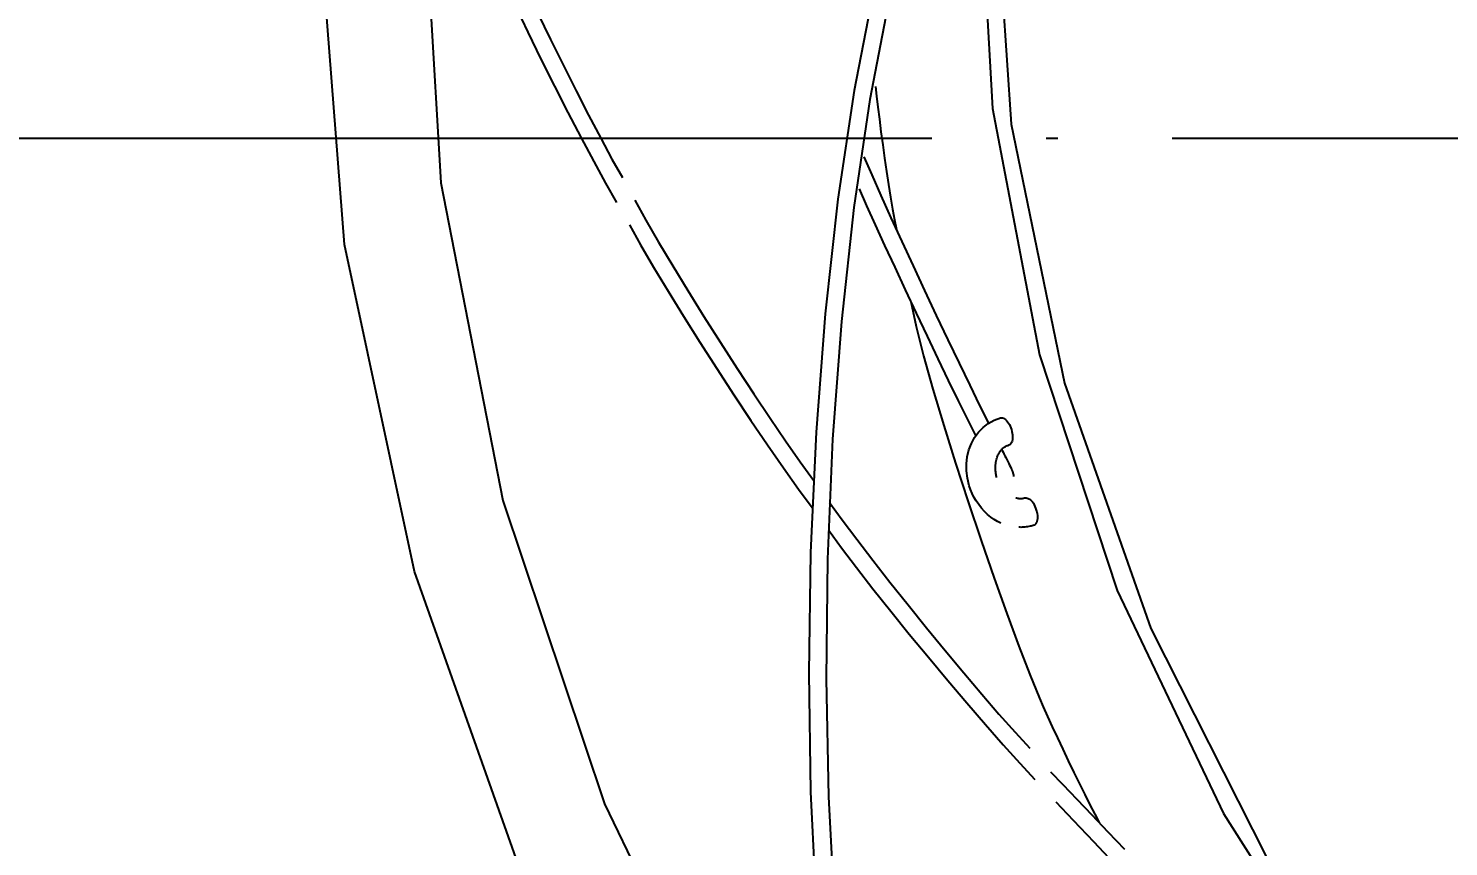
# Model space of a CAD drawing. Extents: x 11992 to 29481, y -6727 to 6811.
# Drawn here: x 19584.6 to 19833, y 4306.7 to 4449.8 of the extents above; entities that cross this region are included whole.
import ezdxf

# ---------------------------------------------------------------- set-up
doc = ezdxf.new("R2010")
doc.units = 0
doc.header["$MEASUREMENT"] = 0
doc.linetypes.add('DOTE', pattern=[2.42, 2, -0.2, 0.02, -0.2])
doc.layers.get('0').update_dxf_attribs({"color": 8, "linetype": 'CONTINUOUS'})
doc.layers.get('Defpoints').update_dxf_attribs({"color": 8, "linetype": 'CONTINUOUS'})
doc.layers.add('zoylight 4标注', color=9, linetype='CONTINUOUS')
doc.layers.add('zoylight 5回路', color=4, linetype='CONTINUOUS')
doc.styles.add('CCD-DIM', font='archs.shx', dxfattribs={"width": 0.8})
doc.dimstyles.new('zoylight_DIM_40', dxfattribs={"dimscale": 40, "dimtxt": 1.9, "dimasz": 0.4, "dimexe": 0.5, "dimexo": 0.5, "dimgap": 0.5, "dimtad": 1, "dimdec": 0, "dimrnd": 5, "dimzin": 12, "dimdsep": 46, "dimtxsty": 'CCD-DIM', "dimblk": 'CCD_Dimension_Tick', "dimcen": 0.125, "dimclrd": 44, "dimclre": 44, "dimclrt": 50, "dimadec": 0, "dimazin": 0, "dimtfac": 1, "dimtdec": 0, "dimtmove": 2, "dimatfit": 3, "dimldrblk": 'CCD_Leader_Dot', "dimfxl": 0, "dimtvp": 1, "dimtolj": 1, "dimtzin": 0, "dimarcsym": 0})

# ---------------------------------------------------------------- blocks, each defined once
blk = doc.blocks.new('CCD_Dimension_Tick')
at = {"color": 0, "linetype": 'ByBlock'}
for p, q in [((-1.091, 0), (0, 0)), ((0, 0), (1.091, 0))]:
    blk.add_line(p, q, dxfattribs=at)
at = {"color": 0, "linetype": 'Continuous', "const_width": 0.608}
blk.add_lwpolyline([(-0.61, -0.61), (0.61, 0.61)], dxfattribs=at)
blk = doc.blocks.new('*D51')
at = {"layer": 'Defpoints', "color": 0, "linetype": 'Continuous'}
for p in [(19109.62, 4504.54), (19109.62, 4430.55), (20098.94, 4430.55)]:
    blk.add_point(p, dxfattribs=at)
at = {"layer": 'zoylight 4标注', "color": 44, "linetype": 'Continuous', "lineweight": -2}
blk.add_line((19109.62, 4450.55), (19109.62, 4524.54), dxfattribs=at)
at = {"layer": 'zoylight 4标注', "color": 44, "lineweight": -2}
for p, q in [((20098.94, 4450.55), (20098.94, 4524.54)), ((20082.94, 4504.54), (19125.62, 4504.54))]:
    blk.add_line(p, q, dxfattribs=at)
at = {"layer": 'zoylight 4标注', "color": 44, "linetype": 'Continuous', "lineweight": -2, "xscale": 16, "yscale": 16, "zscale": 16}
for p, rotation in [((19109.62, 4504.54), 180.0000000015928), ((20098.94, 4504.54), 1.592805887185023e-09)]:
    blk.add_blockref('CCD_Dimension_Tick', p, dxfattribs=dict(at, rotation=rotation))
at = {"layer": 'zoylight 4标注', "color": 50, "linetype": 'Continuous', "insert": (19604.28, 4562.54), "char_height": 76, "attachment_point": 5, "rotation": 0, "style": 'CCD-DIM'}
blk.add_mtext('\\A1;990', dxfattribs=at)
blk = doc.blocks.new('CCD_Leader_Dot')
at = {"color": 0, "linetype": 'ByBlock'}
blk.add_line((-5, 0), (-10, 0), dxfattribs=at)
at = {"color": 0, "linetype": 'ByBlock', "const_width": 5}
blk.add_lwpolyline([(-2.5, 0, 1), (2.5, 0, 1)], format="xyb", close=True, dxfattribs=at)

msp = doc.modelspace()

# ---------------------------------------------------------------- linework, layer by layer
for p, q in [((19653.38, 4480.21, -1596.24), (19656.76, 4422.75, -1596.24)), ((19750.7, 4480.21, -1596.24), (19753.2, 4435.73, -1596.24)), ((19753.32, 4480.21, -1596.24), (19756.5, 4433.03, -1596.24)), ((19639.89, 4411.99, -1596.24), (19635.29, 4471.29, -1596.24)), ((19732.47, 4456.54, -1596.24), (19729.04, 4438.88, -1596.24)), ((19669.73, 4453.76, -1596.24), (19671.96, 4449.1, -1596.24)), ((19735.18, 4454.92, -1596.24), (19731.77, 4437.33, -1596.24)), ((19673.75, 4452.36, -1596.24), (19675.95, 4447.81, -1596.24)), ((19671.96, 4449.1, -1596.24), (19674.27, 4444.37, -1596.24)), ((19675.95, 4447.81, -1596.24), (19678.19, 4443.27, -1596.24)), ((19674.27, 4444.37, -1596.24), (19676.63, 4439.66, -1596.24)), ((19678.19, 4443.27, -1596.24), (19680.42, 4438.84, -1596.24)), ((19676.63, 4439.66, -1596.24), (19678.97, 4435.06, -1596.24)), ((19680.42, 4438.84, -1596.24), (19682.61, 4434.58, -1596.24)), ((19729.04, 4438.88, -1596.24), (19726.2, 4419.88, -1596.24)), ((19732.77, 4439.59, -1596.24), (19732.96, 4437.89, -1596.24)), ((19732.96, 4437.89, -1596.24), (19733.18, 4435.98, -1596.24)), ((19731.77, 4437.33, -1596.24), (19728.98, 4418.42, -1596.24)), ((19733.18, 4435.98, -1596.24), (19733.44, 4433.9, -1596.24)), ((19753.2, 4435.73, -1596.24), (19761.43, 4392.68, -1596.24)), ((19678.97, 4435.06, -1596.24), (19681.28, 4430.64, -1596.24)), ((19682.61, 4434.58, -1596.24), (19684.71, 4430.58, -1596.24)), ((19733.44, 4433.9, -1596.24), (19733.72, 4431.69, -1596.24)), ((19756.5, 4433.03, -1596.24), (19765.83, 4387.76, -1596.24)), ((19681.28, 4430.64, -1596.24), (19683.5, 4426.49, -1596.24)), ((19684.71, 4430.58, -1596.24), (19686.69, 4426.92, -1596.24)), ((19733.72, 4431.69, -1596.24), (19734.03, 4429.4, -1596.24)), ((19734.03, 4429.4, -1596.24), (19734.36, 4427.08, -1596.24)), ((19683.5, 4426.49, -1596.24), (19685.58, 4422.69, -1596.24)), ((19686.69, 4426.92, -1596.24), (19688.5, 4423.68, -1596.24)), ((19730.71, 4427.33, -1596.24), (19732.11, 4424.13, -1596.24)), ((19734.36, 4427.08, -1596.24), (19734.7, 4424.75, -1596.24)), ((19732.11, 4424.13, -1596.24), (19733.7, 4420.54, -1596.24)), ((19734.7, 4424.75, -1596.24), (19735.05, 4422.46, -1596.24)), ((19656.76, 4422.75, -1596.24), (19667.59, 4367.25, -1596.24)), ((19685.58, 4422.69, -1596.24), (19687.5, 4419.34, -1596.24)), ((19729.91, 4421.71, -1596.24), (19731.22, 4418.75, -1596.24)), ((19733.7, 4420.54, -1596.24), (19735.47, 4416.65, -1596.24)), ((19735.05, 4422.46, -1596.24), (19735.4, 4420.26, -1596.24)), ((19690.67, 4419.72, -1596.24), (19692.61, 4416.25, -1596.24)), ((19726.2, 4419.88, -1596.24), (19723.98, 4399.86, -1596.24)), ((19728.98, 4418.42, -1596.24), (19726.8, 4398.51, -1596.24)), ((19731.22, 4418.75, -1596.24), (19732.72, 4415.43, -1596.24)), ((19735.4, 4420.26, -1596.24), (19735.75, 4418.18, -1596.24)), ((19735.75, 4418.18, -1596.24), (19736.09, 4416.28, -1596.24)), ((19689.73, 4415.41, -1596.24), (19691.7, 4411.91, -1596.24)), ((19692.61, 4416.25, -1596.24), (19694.84, 4412.41, -1596.24)), ((19732.72, 4415.43, -1596.24), (19734.36, 4411.82, -1596.24)), ((19735.47, 4416.65, -1596.24), (19737.35, 4412.53, -1596.24)), ((19736.09, 4416.28, -1596.24), (19736.43, 4414.58, -1596.24)), ((19652.13, 4354.81, -1596.24), (19639.89, 4411.99, -1596.24)), ((19691.7, 4411.91, -1596.24), (19693.97, 4408.03, -1596.24)), ((19694.84, 4412.41, -1596.24), (19697.31, 4408.27, -1596.24)), ((19734.36, 4411.82, -1596.24), (19736.13, 4407.99, -1596.24)), ((19737.35, 4412.53, -1596.24), (19739.33, 4408.25, -1596.24)), ((19693.97, 4408.03, -1596.24), (19696.49, 4403.84, -1596.24)), ((19697.31, 4408.27, -1596.24), (19699.97, 4403.91, -1596.24)), ((19736.13, 4407.99, -1596.24), (19737.97, 4404.03, -1596.24)), ((19739.33, 4408.25, -1596.24), (19741.35, 4403.91, -1596.24)), ((19696.49, 4403.84, -1596.24), (19699.21, 4399.44, -1596.24)), ((19699.97, 4403.91, -1596.24), (19702.77, 4399.41, -1596.24)), ((19737.97, 4404.03, -1596.24), (19739.87, 4399.99, -1596.24)), ((19741.35, 4403.91, -1596.24), (19743.4, 4399.57, -1596.24)), ((19738.92, 4402.01, -1596.24), (19739.87, 4397.66, -1596.24)), ((19699.21, 4399.44, -1596.24), (19702.06, 4394.89, -1596.24)), ((19702.77, 4399.41, -1596.24), (19705.65, 4394.85, -1596.24)), ((19723.98, 4399.86, -1596.24), (19722.38, 4379.16, -1596.24)), ((19726.8, 4398.51, -1596.24), (19725.26, 4377.92, -1596.24)), ((19739.87, 4399.99, -1596.24), (19741.78, 4395.96, -1596.24)), ((19743.4, 4399.57, -1596.24), (19745.41, 4395.31, -1596.24)), ((19739.87, 4397.66, -1596.24), (19741.18, 4392.49, -1596.24)), ((19741.78, 4395.96, -1596.24), (19743.67, 4392.01, -1596.24)), ((19702.06, 4394.89, -1596.24), (19705.01, 4390.29, -1596.24)), ((19705.65, 4394.85, -1596.24), (19708.58, 4390.32, -1596.24)), ((19745.41, 4395.31, -1596.24), (19747.37, 4391.22, -1596.24)), ((19741.18, 4392.49, -1596.24), (19742.81, 4386.67, -1596.24)), ((19743.67, 4392.01, -1596.24), (19745.49, 4388.22, -1596.24)), ((19747.37, 4391.22, -1596.24), (19749.24, 4387.37, -1596.24)), ((19761.43, 4392.68, -1596.24), (19775.02, 4351.46, -1596.24)), ((19705.01, 4390.29, -1596.24), (19708, 4385.71, -1596.24)), ((19708.58, 4390.32, -1596.24), (19711.49, 4385.89, -1596.24)), ((19745.49, 4388.22, -1596.24), (19747.23, 4384.65, -1596.24)), ((19708, 4385.71, -1596.24), (19710.97, 4381.23, -1596.24)), ((19711.49, 4385.89, -1596.24), (19714.33, 4381.64, -1596.24)), ((19742.81, 4386.67, -1596.24), (19744.69, 4380.36, -1596.24)), ((19749.24, 4387.37, -1596.24), (19750.97, 4383.84, -1596.24)), ((19765.83, 4387.76, -1596.24), (19780.89, 4344.83, -1596.24)), ((19747.23, 4384.65, -1596.24), (19748.84, 4381.38, -1596.24)), ((19750.97, 4383.84, -1596.24), (19752.53, 4380.72, -1596.24)), ((19710.97, 4381.23, -1596.24), (19713.88, 4376.94, -1596.24)), ((19714.33, 4381.64, -1596.24), (19717.05, 4377.66, -1596.24)), ((19748.84, 4381.38, -1596.24), (19750.29, 4378.48, -1596.24)), ((19751.58, 4379.97, -1596.24), (19752.49, 4380.68, -1596.24)), ((19752.49, 4380.68, -1596.24), (19753.5, 4381.26, -1596.24)), ((19753.5, 4381.26, -1596.24), (19754.61, 4381.68, -1596.24)), ((19754.61, 4381.68, -1596.24), (19754.79, 4381.7, -1596.24)), ((19754.79, 4381.7, -1596.24), (19754.97, 4381.68, -1596.24)), ((19754.97, 4381.68, -1596.24), (19755.15, 4381.62, -1596.24)), ((19755.15, 4381.62, -1596.24), (19755.33, 4381.51, -1596.24)), ((19755.33, 4381.51, -1596.24), (19755.52, 4381.37, -1596.24)), ((19755.52, 4381.37, -1596.24), (19755.7, 4381.2, -1596.24)), ((19755.7, 4381.2, -1596.24), (19755.87, 4381, -1596.24)), ((19755.87, 4381, -1596.24), (19756.03, 4380.77, -1596.24)), ((19756.03, 4380.77, -1596.24), (19756.18, 4380.51, -1596.24)), ((19722.38, 4379.16, -1596.24), (19721.41, 4358.11, -1596.24)), ((19744.69, 4380.36, -1596.24), (19746.76, 4373.74, -1596.24)), ((19749.53, 4377.17, -1596.24), (19750.09, 4378.21, -1596.24)), ((19750.09, 4378.21, -1596.24), (19750.78, 4379.14, -1596.24)), ((19750.78, 4379.14, -1596.24), (19751.58, 4379.97, -1596.24)), ((19756.18, 4380.51, -1596.24), (19756.32, 4380.23, -1596.24)), ((19756.32, 4380.23, -1596.24), (19756.44, 4379.93, -1596.24)), ((19756.44, 4379.93, -1596.24), (19756.54, 4379.61, -1596.24)), ((19756.54, 4379.61, -1596.24), (19756.63, 4379.3, -1596.24)), ((19756.63, 4379.3, -1596.24), (19756.69, 4378.98, -1596.24)), ((19756.69, 4378.98, -1596.24), (19756.73, 4378.68, -1596.24)), ((19756.73, 4378.68, -1596.24), (19756.74, 4378.39, -1596.24)), ((19756.74, 4378.39, -1596.24), (19756.73, 4378.11, -1596.24)), ((19713.88, 4376.94, -1596.24), (19716.67, 4372.91, -1596.24)), ((19717.05, 4377.66, -1596.24), (19719.61, 4374.01, -1596.24)), ((19725.26, 4377.92, -1596.24), (19724.37, 4356.99, -1596.24)), ((19748.81, 4374.88, -1596.24), (19749.11, 4376.06, -1596.24)), ((19749.11, 4376.06, -1596.24), (19749.53, 4377.17, -1596.24)), ((19754.37, 4375.53, -1596.24), (19754.48, 4375.69, -1596.24)), ((19754.48, 4375.69, -1596.24), (19754.56, 4375.83, -1596.24)), ((19754.56, 4375.83, -1596.24), (19754.66, 4375.97, -1596.24)), ((19754.66, 4375.97, -1596.24), (19754.77, 4376.09, -1596.24)), ((19754.77, 4376.09, -1596.24), (19754.88, 4376.21, -1596.24)), ((19754.8, 4376.2, -1596.24), (19754.93, 4375.95, -1596.24)), ((19754.88, 4376.21, -1596.24), (19755, 4376.32, -1596.24)), ((19754.93, 4375.95, -1596.24), (19755.08, 4375.67, -1596.24)), ((19755, 4376.32, -1596.24), (19755.12, 4376.43, -1596.24)), ((19755.08, 4375.67, -1596.24), (19755.23, 4375.37, -1596.24)), ((19755.12, 4376.43, -1596.24), (19755.25, 4376.52, -1596.24)), ((19755.25, 4376.52, -1596.24), (19755.38, 4376.61, -1596.24)), ((19755.38, 4376.61, -1596.24), (19755.52, 4376.68, -1596.24)), ((19755.52, 4376.68, -1596.24), (19755.65, 4376.75, -1596.24)), ((19755.65, 4376.75, -1596.24), (19755.79, 4376.81, -1596.24)), ((19755.79, 4376.81, -1596.24), (19755.92, 4376.86, -1596.24)), ((19755.92, 4376.86, -1596.24), (19755.94, 4376.86, -1596.24)), ((19755.94, 4376.86, -1596.24), (19755.95, 4376.86, -1596.24)), ((19755.95, 4376.86, -1596.24), (19755.96, 4376.86, -1596.24)), ((19755.96, 4376.86, -1596.24), (19755.97, 4376.87, -1596.24)), ((19755.97, 4376.87, -1596.24), (19755.98, 4376.87, -1596.24)), ((19755.98, 4376.87, -1596.24), (19756, 4376.88, -1596.24)), ((19756, 4376.88, -1596.24), (19756.01, 4376.88, -1596.24)), ((19756.01, 4376.88, -1596.24), (19756.02, 4376.88, -1596.24)), ((19756.02, 4376.88, -1596.24), (19756.03, 4376.89, -1596.24)), ((19756.03, 4376.89, -1596.24), (19756.05, 4376.89, -1596.24)), ((19756.05, 4376.89, -1596.24), (19756.06, 4376.89, -1596.24)), ((19756.06, 4376.89, -1596.24), (19756.08, 4376.89, -1596.24)), ((19756.24, 4376.97, -1596.24), (19756.08, 4376.89, -1596.24)), ((19756.37, 4377.08, -1596.24), (19756.24, 4376.97, -1596.24)), ((19756.49, 4377.23, -1596.24), (19756.37, 4377.08, -1596.24)), ((19756.58, 4377.41, -1596.24), (19756.49, 4377.23, -1596.24)), ((19756.66, 4377.62, -1596.24), (19756.58, 4377.41, -1596.24)), ((19756.71, 4377.85, -1596.24), (19756.66, 4377.62, -1596.24)), ((19756.73, 4378.11, -1596.24), (19756.71, 4377.85, -1596.24)), ((19719.61, 4374.01, -1596.24), (19721.94, 4370.8, -1596.24)), ((19746.76, 4373.74, -1596.24), (19748.95, 4366.97, -1596.24)), ((19748.67, 4373.65, -1596.24), (19748.81, 4374.88, -1596.24)), ((19748.67, 4372.39, -1596.24), (19748.67, 4373.65, -1596.24)), ((19753.74, 4373.08, -1596.24), (19753.75, 4373.24, -1596.24)), ((19753.75, 4373.24, -1596.24), (19753.77, 4373.48, -1596.24)), ((19753.77, 4373.48, -1596.24), (19753.79, 4373.71, -1596.24)), ((19753.79, 4373.71, -1596.24), (19753.82, 4373.94, -1596.24)), ((19753.82, 4373.94, -1596.24), (19753.86, 4374.17, -1596.24)), ((19753.86, 4374.17, -1596.24), (19753.9, 4374.38, -1596.24)), ((19753.9, 4374.38, -1596.24), (19753.96, 4374.59, -1596.24)), ((19753.96, 4374.59, -1596.24), (19754.03, 4374.8, -1596.24)), ((19754.03, 4374.8, -1596.24), (19754.1, 4374.99, -1596.24)), ((19754.1, 4374.99, -1596.24), (19754.18, 4375.18, -1596.24)), ((19754.18, 4375.18, -1596.24), (19754.27, 4375.36, -1596.24)), ((19754.27, 4375.36, -1596.24), (19754.37, 4375.53, -1596.24)), ((19755.23, 4375.37, -1596.24), (19755.39, 4375.04, -1596.24)), ((19755.39, 4375.04, -1596.24), (19755.56, 4374.71, -1596.24)), ((19755.56, 4374.71, -1596.24), (19755.73, 4374.37, -1596.24)), ((19755.73, 4374.37, -1596.24), (19755.9, 4374.03, -1596.24)), ((19755.9, 4374.03, -1596.24), (19756.07, 4373.7, -1596.24)), ((19756.07, 4373.7, -1596.24), (19756.22, 4373.38, -1596.24)), ((19756.22, 4373.38, -1596.24), (19756.37, 4373.09, -1596.24)), ((19716.67, 4372.91, -1596.24), (19719.29, 4369.23, -1596.24)), ((19748.83, 4371.1, -1596.24), (19748.67, 4372.39, -1596.24)), ((19749.16, 4369.8, -1596.24), (19748.83, 4371.1, -1596.24)), ((19753.74, 4372.91, -1596.24), (19753.74, 4373.08, -1596.24)), ((19753.74, 4372.75, -1596.24), (19753.74, 4372.91, -1596.24)), ((19753.75, 4372.58, -1596.24), (19753.74, 4372.75, -1596.24)), ((19753.76, 4372.42, -1596.24), (19753.75, 4372.58, -1596.24)), ((19753.78, 4372.25, -1596.24), (19753.76, 4372.42, -1596.24)), ((19753.79, 4372.09, -1596.24), (19753.78, 4372.25, -1596.24)), ((19753.82, 4371.92, -1596.24), (19753.79, 4372.09, -1596.24)), ((19753.84, 4371.75, -1596.24), (19753.82, 4371.92, -1596.24)), ((19753.87, 4371.58, -1596.24), (19753.84, 4371.75, -1596.24)), ((19753.9, 4371.41, -1596.24), (19753.87, 4371.58, -1596.24)), ((19753.93, 4371.24, -1596.24), (19753.9, 4371.41, -1596.24)), ((19756.37, 4373.09, -1596.24), (19756.51, 4372.82, -1596.24)), ((19756.51, 4372.82, -1596.24), (19756.63, 4372.59, -1596.24)), ((19756.68, 4372.5, -1596.24), (19756.63, 4372.59, -1596.24)), ((19756.72, 4372.4, -1596.24), (19756.68, 4372.5, -1596.24)), ((19756.76, 4372.31, -1596.24), (19756.72, 4372.4, -1596.24)), ((19756.8, 4372.21, -1596.24), (19756.76, 4372.31, -1596.24)), ((19756.83, 4372.1, -1596.24), (19756.8, 4372.21, -1596.24)), ((19756.86, 4372, -1596.24), (19756.83, 4372.1, -1596.24)), ((19756.89, 4371.9, -1596.24), (19756.86, 4372, -1596.24)), ((19756.91, 4371.8, -1596.24), (19756.89, 4371.9, -1596.24)), ((19756.93, 4371.7, -1596.24), (19756.91, 4371.8, -1596.24)), ((19756.95, 4371.6, -1596.24), (19756.93, 4371.7, -1596.24)), ((19756.96, 4371.5, -1596.24), (19756.95, 4371.6, -1596.24)), ((19756.98, 4371.42, -1596.24), (19756.96, 4371.5, -1596.24)), ((19719.29, 4369.23, -1596.24), (19721.68, 4365.97, -1596.24)), ((19749.36, 4369.13, -1596.24), (19749.16, 4369.8, -1596.24)), ((19749.64, 4368.46, -1596.24), (19749.36, 4369.13, -1596.24)), ((19749.98, 4367.79, -1596.24), (19749.64, 4368.46, -1596.24)), ((19667.59, 4367.25, -1596.24), (19685.35, 4314.21, -1596.24)), ((19724.75, 4366.9, -1596.24), (19726.96, 4363.84, -1596.24)), ((19748.95, 4366.97, -1596.24), (19751.22, 4360.22, -1596.24)), ((19750.37, 4367.14, -1596.24), (19749.98, 4367.79, -1596.24)), ((19750.81, 4366.5, -1596.24), (19750.37, 4367.14, -1596.24)), ((19751.29, 4365.89, -1596.24), (19750.81, 4366.5, -1596.24)), ((19751.81, 4365.32, -1596.24), (19751.29, 4365.89, -1596.24)), ((19757.38, 4367.64, -1596.24), (19757.3, 4367.66, -1596.24)), ((19757.45, 4367.61, -1596.24), (19757.38, 4367.64, -1596.24)), ((19757.52, 4367.59, -1596.24), (19757.45, 4367.61, -1596.24)), ((19757.59, 4367.58, -1596.24), (19757.52, 4367.59, -1596.24)), ((19757.66, 4367.56, -1596.24), (19757.59, 4367.58, -1596.24)), ((19757.74, 4367.55, -1596.24), (19757.66, 4367.56, -1596.24)), ((19757.81, 4367.54, -1596.24), (19757.74, 4367.55, -1596.24)), ((19757.89, 4367.54, -1596.24), (19757.81, 4367.54, -1596.24)), ((19757.96, 4367.53, -1596.24), (19757.89, 4367.54, -1596.24)), ((19758.04, 4367.53, -1596.24), (19757.96, 4367.53, -1596.24)), ((19758.12, 4367.52, -1596.24), (19758.04, 4367.53, -1596.24)), ((19758.2, 4367.52, -1596.24), (19758.12, 4367.52, -1596.24)), ((19758.25, 4367.52, -1596.24), (19758.2, 4367.52, -1596.24)), ((19758.31, 4367.53, -1596.24), (19758.25, 4367.52, -1596.24)), ((19758.36, 4367.53, -1596.24), (19758.31, 4367.53, -1596.24)), ((19758.42, 4367.54, -1596.24), (19758.36, 4367.53, -1596.24)), ((19758.48, 4367.54, -1596.24), (19758.42, 4367.54, -1596.24)), ((19758.54, 4367.55, -1596.24), (19758.48, 4367.54, -1596.24)), ((19758.61, 4367.56, -1596.24), (19758.54, 4367.55, -1596.24)), ((19758.67, 4367.58, -1596.24), (19758.61, 4367.56, -1596.24)), ((19758.73, 4367.59, -1596.24), (19758.67, 4367.58, -1596.24)), ((19758.79, 4367.61, -1596.24), (19758.73, 4367.59, -1596.24)), ((19758.85, 4367.64, -1596.24), (19758.79, 4367.61, -1596.24)), ((19758.9, 4367.66, -1596.24), (19758.85, 4367.64, -1596.24)), ((19758.9, 4367.66, -1596.24), (19759.09, 4367.67, -1596.24)), ((19759.09, 4367.67, -1596.24), (19759.28, 4367.65, -1596.24)), ((19759.28, 4367.65, -1596.24), (19759.48, 4367.58, -1596.24)), ((19759.48, 4367.58, -1596.24), (19759.67, 4367.48, -1596.24)), ((19759.67, 4367.48, -1596.24), (19759.85, 4367.34, -1596.24)), ((19759.85, 4367.34, -1596.24), (19760.04, 4367.16, -1596.24)), ((19760.04, 4367.16, -1596.24), (19760.21, 4366.96, -1596.24)), ((19760.21, 4366.96, -1596.24), (19760.37, 4366.73, -1596.24)), ((19760.37, 4366.73, -1596.24), (19760.52, 4366.47, -1596.24)), ((19760.52, 4366.47, -1596.24), (19760.65, 4366.19, -1596.24)), ((19760.65, 4366.19, -1596.24), (19760.77, 4365.88, -1596.24)), ((19760.77, 4365.88, -1596.24), (19760.87, 4365.56, -1596.24)), ((19726.96, 4363.84, -1596.24), (19729.5, 4360.44, -1596.24)), ((19752.35, 4364.8, -1596.24), (19751.81, 4365.32, -1596.24)), ((19752.92, 4364.32, -1596.24), (19752.35, 4364.8, -1596.24)), ((19753.51, 4363.91, -1596.24), (19752.92, 4364.32, -1596.24)), ((19754.1, 4363.56, -1596.24), (19753.51, 4363.91, -1596.24)), ((19754.7, 4363.28, -1596.24), (19754.1, 4363.56, -1596.24)), ((19760.9, 4363.34, -1596.24), (19760.79, 4363.16, -1596.24)), ((19760.87, 4365.56, -1596.24), (19760.96, 4365.24, -1596.24)), ((19760.98, 4363.55, -1596.24), (19760.9, 4363.34, -1596.24)), ((19760.96, 4365.24, -1596.24), (19761.03, 4364.93, -1596.24)), ((19761.04, 4363.78, -1596.24), (19760.98, 4363.55, -1596.24)), ((19761.03, 4364.93, -1596.24), (19761.07, 4364.62, -1596.24)), ((19761.07, 4364.04, -1596.24), (19761.04, 4363.78, -1596.24)), ((19761.07, 4364.62, -1596.24), (19761.08, 4364.32, -1596.24)), ((19761.08, 4364.32, -1596.24), (19761.07, 4364.04, -1596.24)), ((19724.52, 4362.08, -1596.24), (19726.81, 4358.96, -1596.24)), ((19758, 4362.54, -1596.24), (19757.82, 4362.56, -1596.24)), ((19758.2, 4362.53, -1596.24), (19758, 4362.54, -1596.24)), ((19758.41, 4362.54, -1596.24), (19758.2, 4362.53, -1596.24)), ((19758.64, 4362.55, -1596.24), (19758.41, 4362.54, -1596.24)), ((19758.87, 4362.57, -1596.24), (19758.64, 4362.55, -1596.24)), ((19759.1, 4362.6, -1596.24), (19758.87, 4362.57, -1596.24)), ((19759.34, 4362.63, -1596.24), (19759.1, 4362.6, -1596.24)), ((19759.57, 4362.67, -1596.24), (19759.34, 4362.63, -1596.24)), ((19759.79, 4362.71, -1596.24), (19759.57, 4362.67, -1596.24)), ((19760, 4362.75, -1596.24), (19759.79, 4362.71, -1596.24)), ((19760.18, 4362.79, -1596.24), (19760, 4362.75, -1596.24)), ((19760.35, 4362.84, -1596.24), (19760.18, 4362.79, -1596.24)), ((19760.52, 4362.9, -1596.24), (19760.35, 4362.84, -1596.24)), ((19760.66, 4363.01, -1596.24), (19760.52, 4362.9, -1596.24)), ((19760.79, 4363.16, -1596.24), (19760.66, 4363.01, -1596.24)), ((19726.81, 4358.96, -1596.24), (19729.43, 4355.51, -1596.24)), ((19729.5, 4360.44, -1596.24), (19732.3, 4356.78, -1596.24)), ((19751.22, 4360.22, -1596.24), (19753.49, 4353.66, -1596.24)), ((19721.41, 4358.11, -1596.24), (19721.09, 4337.04, -1596.24)), ((19724.37, 4356.99, -1596.24), (19724.12, 4336.04, -1596.24)), ((19732.3, 4356.78, -1596.24), (19735.3, 4352.94, -1596.24)), ((19671.48, 4300.26, -1596.24), (19652.13, 4354.81, -1596.24)), ((19729.43, 4355.51, -1596.24), (19732.32, 4351.8, -1596.24)), ((19753.49, 4353.66, -1596.24), (19755.71, 4347.46, -1596.24)), ((19732.32, 4351.8, -1596.24), (19735.42, 4347.9, -1596.24)), ((19735.3, 4352.94, -1596.24), (19738.45, 4348.98, -1596.24)), ((19775.02, 4351.46, -1596.24), (19793.6, 4312.48, -1596.24)), ((19738.45, 4348.98, -1596.24), (19741.68, 4344.97, -1596.24)), ((19735.42, 4347.9, -1596.24), (19738.67, 4343.88, -1596.24)), ((19755.71, 4347.46, -1596.24), (19757.81, 4341.78, -1596.24)), ((19738.67, 4343.88, -1596.24), (19742.01, 4339.82, -1596.24)), ((19741.68, 4344.97, -1596.24), (19744.95, 4340.98, -1596.24)), ((19780.89, 4344.83, -1596.24), (19801.26, 4304.65, -1596.24)), ((19744.95, 4340.98, -1596.24), (19748.19, 4337.09, -1596.24)), ((19757.81, 4341.78, -1596.24), (19759.74, 4336.79, -1596.24)), ((19742.01, 4339.82, -1596.24), (19745.39, 4335.78, -1596.24)), ((19721.09, 4337.04, -1596.24), (19721.42, 4316.28, -1596.24)), ((19724.12, 4336.04, -1596.24), (19724.54, 4315.41, -1596.24)), ((19748.19, 4337.09, -1596.24), (19751.35, 4333.37, -1596.24)), ((19759.74, 4336.79, -1596.24), (19761.44, 4332.66, -1596.24)), ((19745.39, 4335.78, -1596.24), (19748.73, 4331.84, -1596.24)), ((19748.73, 4331.84, -1596.24), (19751.99, 4328.06, -1596.24)), ((19751.35, 4333.37, -1596.24), (19754.36, 4329.88, -1596.24)), ((19761.44, 4332.66, -1596.24), (19762.09, 4331.16, -1596.24)), ((19762.09, 4331.16, -1596.24), (19762.84, 4329.48, -1596.24)), ((19754.36, 4329.88, -1596.24), (19757.18, 4326.7, -1596.24)), ((19762.84, 4329.48, -1596.24), (19763.68, 4327.66, -1596.24)), ((19751.99, 4328.06, -1596.24), (19755.1, 4324.53, -1596.24)), ((19757.18, 4326.7, -1596.24), (19759.73, 4323.91, -1596.24)), ((19763.68, 4327.66, -1596.24), (19764.57, 4325.74, -1596.24)), ((19755.1, 4324.53, -1596.24), (19758.01, 4321.31, -1596.24)), ((19764.57, 4325.74, -1596.24), (19765.5, 4323.74, -1596.24)), ((19765.5, 4323.74, -1596.24), (19766.47, 4321.71, -1596.24)), ((19758.01, 4321.31, -1596.24), (19760.64, 4318.46, -1596.24)), ((19766.47, 4321.71, -1596.24), (19767.44, 4319.69, -1596.24)), ((19765.59, 4317.49, -1596.24), (19763.45, 4319.74, -1596.24)), ((19767.44, 4319.69, -1596.24), (19768.41, 4317.7, -1596.24)), ((19721.42, 4316.28, -1596.24), (19722.41, 4296.17, -1596.24)), ((19768.01, 4314.95, -1596.24), (19765.59, 4317.49, -1596.24)), ((19768.41, 4317.7, -1596.24), (19769.35, 4315.8, -1596.24)), ((19685.35, 4314.21, -1596.24), (19709.57, 4264.17, -1596.24)), ((19724.54, 4315.41, -1596.24), (19725.62, 4295.41, -1596.24)), ((19766.35, 4312.39, -1596.24), (19764.38, 4314.47, -1596.24)), ((19770.64, 4312.18, -1596.24), (19768.01, 4314.95, -1596.24)), ((19769.35, 4315.8, -1596.24), (19770.25, 4314.01, -1596.24)), ((19770.25, 4314.01, -1596.24), (19771.09, 4312.37, -1596.24)), ((19768.58, 4310.03, -1596.24), (19766.35, 4312.39, -1596.24)), ((19773.44, 4309.24, -1596.24), (19770.64, 4312.18, -1596.24)), ((19771.09, 4312.37, -1596.24), (19771.86, 4310.92, -1596.24)), ((19793.6, 4312.48, -1596.24), (19816.77, 4276.16, -1596.24)), ((19771.01, 4307.47, -1596.24), (19768.58, 4310.03, -1596.24)), ((19776.35, 4306.18, -1596.24), (19773.44, 4309.24, -1596.24)), ((19773.59, 4304.74, -1596.24), (19771.01, 4307.47, -1596.24))]:
    msp.add_line(p, q)
at = {"layer": 'zoylight 4标注', "color": 9, "linetype": 'DOTE', "ltscale": 100}
msp.add_line((19300.63, 4430.55), (22759.46, 4430.55), dxfattribs=at)
at = {"layer": 'zoylight 5回路', "linetype": 'Continuous'}
for centre, radius, start, end in [((15712.93, 6983.71), 6068.86, 309.830375, 345.263268), ((18411.61, 6014.7), 3024.99, 293.27488, 349.04301)]:
    msp.add_arc(centre, radius, start, end, dxfattribs=at)

# ---------------------------------------------------------------- dimensions: what is measured, and where the dimension line sits
at = {"layer": 'zoylight 4标注', "linetype": 'Continuous'}
dim = msp.add_aligned_dim(p1=(20098.94, 4430.55), p2=(19109.62, 4430.55), distance=-73.99, dimstyle='zoylight_DIM_40', dxfattribs=at)
dim.commit()
dim.dimension.update_dxf_attribs({"geometry": '*D51', "text_midpoint": (19604.28, 4562.54)})

doc.saveas('drawing.dxf')
